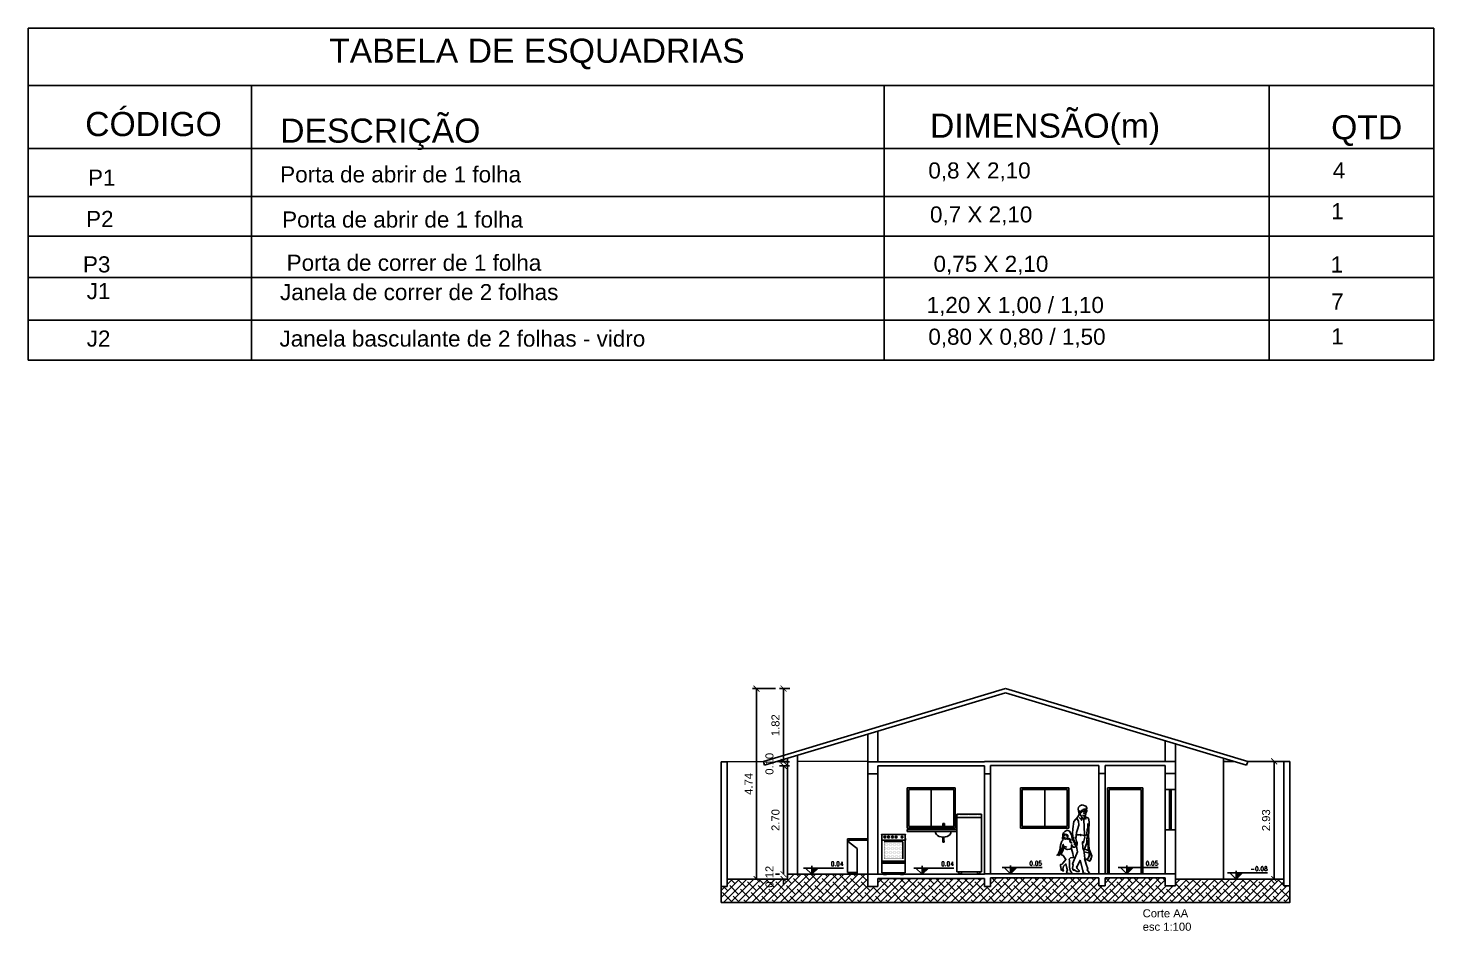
# Model space of a CAD drawing. Header units: inches. Extents: x -3 to 192, y -7 to 80.
# Drawn here: x -3.18 to 31.8, y 43.37 to 65.82 of the extents above; entities that cross this region are included whole.
import ezdxf
from ezdxf.enums import TextEntityAlignment as Align

# ---------------------------------------------------------------- set-up
doc = ezdxf.new("R2010")
doc.units = ezdxf.units.IN
doc.header["$LTSCALE"] = 0.001
doc.header["$MEASUREMENT"] = 0
for name, color, linetype in [('ESQUADRIAS', 3, 'Continuous'), ('ESTRUTURAS', 5, 'Continuous'), ('HACHURA', 251, 'Continuous'), ('LIN 01', 1, 'Continuous'), ('LIN 02', 2, 'Continuous'), ('PAREDES', 4, 'Continuous'), ('SIMBOLOS', 1, 'Continuous'), ('TEXTOS E COTAS', 251, 'Continuous'), ('VEGETAÇÃO', 90, 'Continuous')]:
    doc.layers.add(name, color=color, linetype=linetype)
doc.styles.add('1 100 ANATOÇÕES', font='arial.ttf', dxfattribs={"height": 0.2})
doc.styles.add('1 200 ANOTAÇÕES', font='arial.ttf', dxfattribs={"height": 0.4})
doc.styles.add('1 200 TÍTULOS', font='arial.ttf', dxfattribs={"height": 0.6})
doc.styles.add('ROMANS', font='romans')
doc.styles.get("Standard").update_dxf_attribs({"font": 'arial.ttf'})
doc.dimstyles.new('1 100 COTAS', dxfattribs={"dimtxt": 0.2, "dimasz": 0.15, "dimexe": 0.1, "dimexo": 0.2, "dimgap": 0.1, "dimtad": 1, "dimzin": 0, "dimdsep": 46, "dimtxsty": 'Standard', "dimblk": 'ARCHTICK', "dimcen": 0.09, "dimadec": 0, "dimazin": 0, "dimtfac": 1, "dimtofl": 0, "dimtmove": 2, "dimatfit": 3, "dimfxl": 1, "dimtolj": 1, "dimtzin": 0, "dimarcsym": 0})

# ---------------------------------------------------------------- blocks, each defined once
blk = doc.blocks.new('*X51')
at = {"color": 0}
for p, q in [((77.456, 85.219), (77.456, 85.219)), ((77.456, 85.163), (77.456, 85.163)), ((77.456, 85.106), (77.456, 85.106)), ((77.47, 85.247), (77.47, 85.247)), ((77.47, 85.191), (77.47, 85.191)), ((77.47, 85.134), (77.47, 85.134)), ((77.47, 85.078), (77.47, 85.078)), ((77.484, 85.219), (77.484, 85.219)), ((77.484, 85.163), (77.484, 85.163)), ((77.484, 85.106), (77.484, 85.106)), ((77.498, 85.247), (77.498, 85.247)), ((77.498, 85.191), (77.498, 85.191)), ((77.498, 85.134), (77.498, 85.134)), ((77.498, 85.078), (77.498, 85.078)), ((77.513, 85.219), (77.513, 85.219)), ((77.513, 85.163), (77.513, 85.163)), ((77.513, 85.106), (77.513, 85.106)), ((77.527, 85.247), (77.527, 85.247)), ((77.527, 85.191), (77.527, 85.191)), ((77.527, 85.134), (77.527, 85.134)), ((77.527, 85.078), (77.527, 85.078)), ((77.541, 85.219), (77.541, 85.219)), ((77.541, 85.163), (77.541, 85.163)), ((77.541, 85.106), (77.541, 85.106)), ((77.555, 85.247), (77.555, 85.247)), ((77.555, 85.191), (77.555, 85.191)), ((77.555, 85.134), (77.555, 85.134)), ((77.555, 85.078), (77.555, 85.078)), ((77.569, 85.219), (77.569, 85.219)), ((77.569, 85.163), (77.569, 85.163)), ((77.569, 85.106), (77.569, 85.106)), ((77.583, 85.247), (77.583, 85.247)), ((77.583, 85.191), (77.583, 85.191)), ((77.583, 85.134), (77.583, 85.134)), ((77.583, 85.078), (77.583, 85.078)), ((77.597, 85.219), (77.597, 85.219)), ((77.597, 85.163), (77.597, 85.163)), ((77.597, 85.106), (77.597, 85.106)), ((77.611, 85.247), (77.611, 85.247)), ((77.611, 85.191), (77.611, 85.191)), ((77.611, 85.134), (77.611, 85.134)), ((77.611, 85.078), (77.611, 85.078)), ((77.625, 85.219), (77.625, 85.219)), ((77.625, 85.163), (77.625, 85.163)), ((77.625, 85.106), (77.625, 85.106)), ((77.639, 85.247), (77.639, 85.247)), ((77.639, 85.191), (77.639, 85.191)), ((77.639, 85.134), (77.639, 85.134)), ((77.639, 85.078), (77.639, 85.078)), ((77.653, 85.219), (77.653, 85.219)), ((77.653, 85.163), (77.653, 85.163)), ((77.653, 85.106), (77.653, 85.106)), ((77.667, 85.247), (77.667, 85.247)), ((77.667, 85.191), (77.667, 85.191)), ((77.667, 85.134), (77.667, 85.134)), ((77.667, 85.078), (77.667, 85.078)), ((77.681, 85.219), (77.681, 85.219)), ((77.681, 85.163), (77.681, 85.163)), ((77.681, 85.106), (77.681, 85.106)), ((77.695, 85.247), (77.695, 85.247)), ((77.695, 85.191), (77.695, 85.191)), ((77.695, 85.134), (77.695, 85.134)), ((77.695, 85.078), (77.695, 85.078)), ((77.709, 85.219), (77.709, 85.219)), ((77.709, 85.163), (77.709, 85.163)), ((77.709, 85.106), (77.709, 85.106)), ((77.723, 85.247), (77.723, 85.247)), ((77.723, 85.191), (77.723, 85.191)), ((77.723, 85.134), (77.723, 85.134)), ((77.723, 85.078), (77.723, 85.078)), ((77.738, 85.219), (77.738, 85.219)), ((77.738, 85.163), (77.738, 85.163)), ((77.738, 85.106), (77.738, 85.106)), ((77.752, 85.247), (77.752, 85.247)), ((77.752, 85.191), (77.752, 85.191)), ((77.752, 85.134), (77.752, 85.134)), ((77.752, 85.078), (77.752, 85.078)), ((77.766, 85.219), (77.766, 85.219)), ((77.766, 85.163), (77.766, 85.163)), ((77.766, 85.106), (77.766, 85.106)), ((77.78, 85.247), (77.78, 85.247)), ((77.78, 85.191), (77.78, 85.191)), ((77.78, 85.134), (77.78, 85.134)), ((77.78, 85.078), (77.78, 85.078)), ((77.794, 85.219), (77.794, 85.219)), ((77.794, 85.163), (77.794, 85.163)), ((77.794, 85.106), (77.794, 85.106)), ((77.808, 85.247), (77.808, 85.247)), ((77.808, 85.191), (77.808, 85.191)), ((77.808, 85.134), (77.808, 85.134)), ((77.808, 85.078), (77.808, 85.078)), ((77.822, 85.219), (77.822, 85.219)), ((77.822, 85.163), (77.822, 85.163)), ((77.822, 85.106), (77.822, 85.106)), ((77.836, 85.247), (77.836, 85.247)), ((77.836, 85.191), (77.836, 85.191)), ((77.836, 85.134), (77.836, 85.134)), ((77.836, 85.078), (77.836, 85.078)), ((77.456, 85.05), (77.456, 85.05)), ((77.456, 84.994), (77.456, 84.994)), ((77.456, 84.938), (77.456, 84.938)), ((77.47, 85.022), (77.47, 85.022)), ((77.47, 84.966), (77.47, 84.966)), ((77.484, 85.05), (77.484, 85.05)), ((77.484, 84.994), (77.484, 84.994)), ((77.484, 84.938), (77.484, 84.938)), ((77.498, 85.022), (77.498, 85.022)), ((77.498, 84.966), (77.498, 84.966)), ((77.513, 85.05), (77.513, 85.05)), ((77.513, 84.994), (77.513, 84.994)), ((77.513, 84.938), (77.513, 84.938)), ((77.527, 85.022), (77.527, 85.022)), ((77.527, 84.966), (77.527, 84.966)), ((77.541, 85.05), (77.541, 85.05)), ((77.541, 84.994), (77.541, 84.994)), ((77.541, 84.938), (77.541, 84.938)), ((77.555, 85.022), (77.555, 85.022)), ((77.555, 84.966), (77.555, 84.966)), ((77.569, 85.05), (77.569, 85.05)), ((77.569, 84.994), (77.569, 84.994)), ((77.569, 84.938), (77.569, 84.938)), ((77.583, 85.022), (77.583, 85.022)), ((77.583, 84.966), (77.583, 84.966)), ((77.597, 85.05), (77.597, 85.05)), ((77.597, 84.994), (77.597, 84.994)), ((77.597, 84.938), (77.597, 84.938)), ((77.611, 85.022), (77.611, 85.022)), ((77.611, 84.966), (77.611, 84.966)), ((77.625, 85.05), (77.625, 85.05)), ((77.625, 84.994), (77.625, 84.994)), ((77.625, 84.938), (77.625, 84.938)), ((77.639, 85.022), (77.639, 85.022)), ((77.639, 84.966), (77.639, 84.966)), ((77.653, 85.05), (77.653, 85.05)), ((77.653, 84.994), (77.653, 84.994)), ((77.653, 84.938), (77.653, 84.938)), ((77.667, 85.022), (77.667, 85.022)), ((77.667, 84.966), (77.667, 84.966)), ((77.681, 85.05), (77.681, 85.05)), ((77.681, 84.994), (77.681, 84.994)), ((77.681, 84.938), (77.681, 84.938)), ((77.695, 85.022), (77.695, 85.022)), ((77.695, 84.966), (77.695, 84.966)), ((77.709, 85.05), (77.709, 85.05)), ((77.709, 84.994), (77.709, 84.994)), ((77.709, 84.938), (77.709, 84.938)), ((77.723, 85.022), (77.723, 85.022)), ((77.723, 84.966), (77.723, 84.966)), ((77.738, 85.05), (77.738, 85.05)), ((77.738, 84.994), (77.738, 84.994)), ((77.738, 84.938), (77.738, 84.938)), ((77.752, 85.022), (77.752, 85.022)), ((77.752, 84.966), (77.752, 84.966)), ((77.766, 85.05), (77.766, 85.05)), ((77.766, 84.994), (77.766, 84.994)), ((77.766, 84.938), (77.766, 84.938)), ((77.78, 85.022), (77.78, 85.022)), ((77.78, 84.966), (77.78, 84.966)), ((77.794, 85.05), (77.794, 85.05)), ((77.794, 84.994), (77.794, 84.994)), ((77.794, 84.938), (77.794, 84.938)), ((77.808, 85.022), (77.808, 85.022)), ((77.808, 84.966), (77.808, 84.966)), ((77.822, 85.05), (77.822, 85.05)), ((77.822, 84.994), (77.822, 84.994)), ((77.822, 84.938), (77.822, 84.938)), ((77.836, 85.022), (77.836, 85.022)), ((77.836, 84.966), (77.836, 84.966))]:
    blk.add_line(p, q, dxfattribs=at)
blk = doc.blocks.new('fogão_frente_01')
for p, q in [((-0.07, 0.84), (0.43, 0.84)), ((-0.07, 0.84), (-0.07, 0.03)), ((-0.07, 0.725), (0.43, 0.725)), ((-0.02, 0.692), (0.38, 0.692)), ((0.38, 0.691), (0.38, 0.33)), ((0.43, 0.84), (0.43, 0.03)), ((-0.07, 0.28), (0.43, 0.28)), ((-0.07, 0.265), (0.43, 0.265)), ((-0.07, 0.235), (0.43, 0.235)), ((-0.07, 0.03), (0.43, 0.03)), ((-0.03, 0.03), (-0.03, 0)), ((-0.03, 0), (0.03, 0)), ((0.03, 0.03), (0.03, 0)), ((0.33, 0.03), (0.33, 0)), ((0.33, 0), (0.39, 0)), ((0.39, 0.03), (0.39, 0))]:
    blk.add_line(p, q)
at = {"const_width": 0.005}
for points in [[(-0.07, 0.825), (0.43, 0.825)], [(-0.07, 0.755), (0.43, 0.755)], [(-0.02, 0.691), (-0.02, 0.33)], [(-0.02, 0.33), (0.38, 0.33)]]:
    blk.add_lwpolyline(points, dxfattribs=at)
for centre in [(-0.003, 0.79), (0.076, 0.79), (0.157, 0.79), (0.235, 0.79), (0.36, 0.79)]:
    blk.add_circle(centre, 0.02)
at = {"linetype": 'ByBlock'}
for p in [(-0.07, 0.84), (0.43, 0.84)]:
    blk.add_point(p, dxfattribs=at)
blk.add_blockref('*X51', (-77.469, -84.589))
blk = doc.blocks.new('*X53')
at = {"color": 0}
for p, q in [((85.106, 85.388), (85.106, 85.388)), ((85.106, 85.331), (85.106, 85.331)), ((85.12, 85.359), (85.12, 85.359)), ((85.134, 85.388), (85.134, 85.388)), ((85.134, 85.331), (85.134, 85.331)), ((85.148, 85.359), (85.148, 85.359)), ((85.163, 85.388), (85.163, 85.388)), ((85.163, 85.331), (85.163, 85.331)), ((85.177, 85.359), (85.177, 85.359)), ((85.191, 85.388), (85.191, 85.388)), ((85.191, 85.331), (85.191, 85.331)), ((85.205, 85.359), (85.205, 85.359)), ((85.219, 85.388), (85.219, 85.388)), ((85.219, 85.331), (85.219, 85.331)), ((85.233, 85.359), (85.233, 85.359)), ((85.247, 85.388), (85.247, 85.388)), ((85.247, 85.331), (85.247, 85.331)), ((85.261, 85.359), (85.261, 85.359)), ((85.275, 85.388), (85.275, 85.388)), ((85.275, 85.331), (85.275, 85.331)), ((85.289, 85.359), (85.289, 85.359)), ((85.303, 85.388), (85.303, 85.388)), ((85.303, 85.331), (85.303, 85.331)), ((85.317, 85.359), (85.317, 85.359)), ((85.331, 85.388), (85.331, 85.388)), ((85.331, 85.331), (85.331, 85.331)), ((85.345, 85.359), (85.345, 85.359)), ((85.359, 85.388), (85.359, 85.388)), ((85.359, 85.331), (85.359, 85.331)), ((85.373, 85.359), (85.373, 85.359)), ((85.388, 85.388), (85.388, 85.388)), ((85.388, 85.331), (85.388, 85.331)), ((85.402, 85.359), (85.402, 85.359)), ((85.416, 85.388), (85.416, 85.388)), ((85.416, 85.331), (85.416, 85.331)), ((85.43, 85.359), (85.43, 85.359)), ((85.444, 85.388), (85.444, 85.388)), ((85.444, 85.331), (85.444, 85.331)), ((85.458, 85.359), (85.458, 85.359)), ((85.472, 85.388), (85.472, 85.388)), ((85.472, 85.331), (85.472, 85.331)), ((85.486, 85.359), (85.486, 85.359)), ((85.5, 85.388), (85.5, 85.388)), ((85.5, 85.331), (85.5, 85.331)), ((85.514, 85.359), (85.514, 85.359)), ((85.528, 85.388), (85.528, 85.388)), ((85.528, 85.331), (85.528, 85.331)), ((85.542, 85.359), (85.542, 85.359)), ((85.556, 85.388), (85.556, 85.388)), ((85.556, 85.331), (85.556, 85.331)), ((85.57, 85.359), (85.57, 85.359)), ((85.584, 85.388), (85.584, 85.388)), ((85.584, 85.331), (85.584, 85.331)), ((85.598, 85.359), (85.598, 85.359)), ((85.613, 85.388), (85.613, 85.388)), ((85.613, 85.331), (85.613, 85.331)), ((85.627, 85.359), (85.627, 85.359)), ((85.641, 85.388), (85.641, 85.388)), ((85.641, 85.331), (85.641, 85.331)), ((85.655, 85.359), (85.655, 85.359)), ((85.669, 85.388), (85.669, 85.388)), ((85.669, 85.331), (85.669, 85.331)), ((85.683, 85.359), (85.683, 85.359)), ((85.697, 85.388), (85.697, 85.388)), ((85.697, 85.331), (85.697, 85.331))]:
    blk.add_line(p, q, dxfattribs=at)
blk = doc.blocks.new('Cota001')
at = {"layer": 'SIMBOLOS'}
for p, q in [((-0.4, 0.3), (1.5, 0.3)), ((0, 0), (-0.3, 0.3)), ((0, 0), (0, 0.4)), ((0, 0), (0.3, 0.3))]:
    blk.add_line(p, q, dxfattribs=at)
blk.add_solid([(0, 0.3), (0, 0), (0.3, 0.3)], dxfattribs=at)
at = {"layer": 'SIMBOLOS', "style": 'ROMANS'}
blk.add_attdef('COTA', text='', height=0.2, dxfattribs=at).set_placement((1.5, 0.4), align=Align.RIGHT)
blk = doc.blocks.new('_ArchTick')
at = {"color": 0, "linetype": 'ByBlock', "const_width": 0.15}
blk.add_lwpolyline([(-0.5, -0.5), (0.5, 0.5)], dxfattribs=at)
blk = doc.blocks.new('*D55')
at = {"layer": 'Defpoints', "color": 0, "transparency": 16777216}
for p in [(15.617, 44.777), (15.617, 44.777), (15.714, 44.657)]:
    blk.add_point(p, dxfattribs=at)
at = {"layer": 'TEXTOS E COTAS', "color": 0, "lineweight": -2, "transparency": 16777216}
for p, q in [((15.417, 44.777), (15.517, 44.777)), ((15.617, 44.777), (15.617, 44.927)), ((15.514, 44.657), (15.517, 44.657)), ((15.617, 44.657), (15.617, 44.507))]:
    blk.add_line(p, q, dxfattribs=at)
at = {"layer": 'TEXTOS E COTAS', "color": 0, "lineweight": -2, "transparency": 16777216, "xscale": 0.15, "yscale": 0.15, "zscale": 0.15}
for p, rotation in [((15.617, 44.777), 270), ((15.617, 44.657), 90)]:
    blk.add_blockref('_ArchTick', p, dxfattribs=dict(at, rotation=rotation))
at = {"layer": 'TEXTOS E COTAS', "color": 0, "transparency": 16777216, "insert": (15.265, 44.717), "char_height": 0.2, "attachment_point": 5, "rotation": 90}
blk.add_mtext('\\A1;0.12', dxfattribs=at)
blk = doc.blocks.new('*D56')
at = {"layer": 'Defpoints', "color": 0, "transparency": 16777216}
for p in [(15.617, 47.477), (15.867, 47.477), (15.617, 44.777)]:
    blk.add_point(p, dxfattribs=at)
at = {"layer": 'TEXTOS E COTAS', "color": 0, "lineweight": -2, "transparency": 16777216}
for p, q in [((15.667, 47.477), (15.517, 47.477)), ((15.617, 44.777), (15.617, 47.477)), ((15.417, 44.777), (15.517, 44.777))]:
    blk.add_line(p, q, dxfattribs=at)
at = {"layer": 'TEXTOS E COTAS', "color": 0, "lineweight": -2, "transparency": 16777216, "xscale": 0.15, "yscale": 0.15, "zscale": 0.15}
for p, rotation in [((15.617, 47.477), 90), ((15.617, 44.777), 270)]:
    blk.add_blockref('_ArchTick', p, dxfattribs=dict(at, rotation=rotation))
at = {"layer": 'TEXTOS E COTAS', "color": 0, "transparency": 16777216, "insert": (15.415, 46.127), "char_height": 0.2, "attachment_point": 5, "rotation": 90}
blk.add_mtext('\\A1;2.70', dxfattribs=at)
blk = doc.blocks.new('*D57')
at = {"layer": 'Defpoints', "color": 0, "transparency": 16777216}
for p in [(15.617, 47.575), (15.964, 47.575), (15.964, 47.477)]:
    blk.add_point(p, dxfattribs=at)
at = {"layer": 'TEXTOS E COTAS', "color": 0, "lineweight": -2, "transparency": 16777216}
for p, q in [((15.764, 47.575), (15.517, 47.575)), ((15.617, 47.575), (15.617, 47.725)), ((15.764, 47.477), (15.517, 47.477)), ((15.617, 47.477), (15.617, 47.327))]:
    blk.add_line(p, q, dxfattribs=at)
at = {"layer": 'TEXTOS E COTAS', "color": 0, "lineweight": -2, "transparency": 16777216, "xscale": 0.15, "yscale": 0.15, "zscale": 0.15}
for p, rotation in [((15.617, 47.575), 270), ((15.617, 47.477), 90)]:
    blk.add_blockref('_ArchTick', p, dxfattribs=dict(at, rotation=rotation))
at = {"layer": 'TEXTOS E COTAS', "color": 0, "transparency": 16777216, "insert": (15.265, 47.526), "char_height": 0.2, "attachment_point": 5, "rotation": 90}
blk.add_mtext('\\A1;0.10', dxfattribs=at)
blk = doc.blocks.new('*D58')
at = {"layer": 'Defpoints', "color": 0, "transparency": 16777216}
for p in [(15.617, 49.395), (15.972, 49.395), (15.964, 47.575)]:
    blk.add_point(p, dxfattribs=at)
at = {"layer": 'TEXTOS E COTAS', "color": 0, "lineweight": -2, "transparency": 16777216}
for p, q in [((15.772, 49.395), (15.517, 49.395)), ((15.617, 47.575), (15.617, 49.395)), ((15.764, 47.575), (15.517, 47.575))]:
    blk.add_line(p, q, dxfattribs=at)
at = {"layer": 'TEXTOS E COTAS', "color": 0, "lineweight": -2, "transparency": 16777216, "xscale": 0.15, "yscale": 0.15, "zscale": 0.15}
for p, rotation in [((15.617, 49.395), 90), ((15.617, 47.575), 270)]:
    blk.add_blockref('_ArchTick', p, dxfattribs=dict(at, rotation=rotation))
at = {"layer": 'TEXTOS E COTAS', "color": 0, "transparency": 16777216, "insert": (15.415, 48.485), "char_height": 0.2, "attachment_point": 5, "rotation": 90}
blk.add_mtext('\\A1;1.82', dxfattribs=at)
blk = doc.blocks.new('*D59')
at = {"layer": 'Defpoints', "color": 0, "transparency": 16777216}
for p in [(14.944, 49.395), (15.614, 49.395), (15.614, 44.657)]:
    blk.add_point(p, dxfattribs=at)
at = {"layer": 'TEXTOS E COTAS', "color": 0, "lineweight": -2, "transparency": 16777216}
for p, q in [((15.414, 49.395), (14.844, 49.395)), ((14.944, 44.657), (14.944, 49.395)), ((15.414, 44.657), (14.844, 44.657))]:
    blk.add_line(p, q, dxfattribs=at)
at = {"layer": 'TEXTOS E COTAS', "color": 0, "lineweight": -2, "transparency": 16777216, "xscale": 0.15, "yscale": 0.15, "zscale": 0.15}
for p, rotation in [((14.944, 49.395), 90), ((14.944, 44.657), 270)]:
    blk.add_blockref('_ArchTick', p, dxfattribs=dict(at, rotation=rotation))
at = {"layer": 'TEXTOS E COTAS', "color": 0, "transparency": 16777216, "insert": (14.744, 47.026), "char_height": 0.2, "attachment_point": 5, "rotation": 90}
blk.add_mtext('\\A1;4.74', dxfattribs=at)
blk = doc.blocks.new('*D60')
at = {"layer": 'Defpoints', "color": 0, "transparency": 16777216}
for p in [(27.825, 47.587), (28.064, 47.587), (28.064, 44.657)]:
    blk.add_point(p, dxfattribs=at)
at = {"layer": 'TEXTOS E COTAS', "color": 0, "lineweight": -2, "transparency": 16777216}
for p, q in [((27.864, 47.587), (27.725, 47.587)), ((27.825, 44.657), (27.825, 47.587)), ((27.864, 44.657), (27.725, 44.657))]:
    blk.add_line(p, q, dxfattribs=at)
at = {"layer": 'TEXTOS E COTAS', "color": 0, "lineweight": -2, "transparency": 16777216, "xscale": 0.15, "yscale": 0.15, "zscale": 0.15}
for p, rotation in [((27.825, 47.587), 90), ((27.825, 44.657), 270)]:
    blk.add_blockref('_ArchTick', p, dxfattribs=dict(at, rotation=rotation))
at = {"layer": 'TEXTOS E COTAS', "color": 0, "transparency": 16777216, "insert": (27.623, 46.122), "char_height": 0.2, "attachment_point": 5, "rotation": 90}
blk.add_mtext('\\A1;2.93', dxfattribs=at)
blk = doc.blocks.new('Bifman14')
blk.add_line((0.284, 0.658), (0.311, 0.534))
blk.add_lwpolyline([(0.123, 1.805), (0.058, 1.779), (0.026, 1.749), (0.014, 1.691), (0.039, 1.562), (0.017, 1.503), (-0.099, 1.371), (-0.125, 1.174), (-0.133, 1.054), (-0.113, 0.93), (-0.077, 0.834), (-0.047, 0.751), (-0.026, 0.712), (-0.001, 0.574), (-0.018, 0.522), (-0.132, 0.257), (-0.111, 0.227), (-0.137, 0.141), (-0.112, 0.09), (-0.093, 0.083), (-0.091, 0.1), (-0.018, 0.049), (0.044, 0.056), (0.04, 0.074), (-0.014, 0.134), (-0.027, 0.185), (-0.016, 0.167), (0.065, 0.35), (0.142, 0.079), (0.152, 0.06), (0.141, 0.038), (0.15, 0.017), (0.24, -0.011), (0.321, 0.006), (0.301, 0.038), (0.256, 0.092), (0.27, 0.122), (0.229, 0.241), (0.186, 0.397), (0.322, 0.321), (0.36, 0.385), (0.38, 0.467), (0.321, 0.598), (0.326, 0.609), (0.307, 0.632), (0.294, 0.772), (0.301, 0.782), (0.301, 0.864), (0.294, 0.864), (0.299, 0.929), (0.286, 0.949), (0.31, 1.33), (0.294, 1.429), (0.275, 1.465), (0.218, 1.482), (0.199, 1.519), (0.221, 1.573), (0.237, 1.657), (0.243, 1.729), (0.219, 1.775)], close=True)
for points in [[(0.039, 1.472), (0.112, 1.403), (0.099, 1.429), (0.112, 1.481), (0.164, 1.423), (0.185, 1.465), (0.186, 1.5), (0.22, 1.431), (0.203, 1.466), (0.17, 1.419), (0.185, 1.029)], [(0.112, 1.494), (0.066, 1.555), (0.063, 1.601), (0.058, 1.646), (0.091, 1.595), (0.097, 1.604), (0.099, 1.645), (0.116, 1.664), (0.128, 1.664), (0.132, 1.631), (0.154, 1.626), (0.203, 1.65), (0.215, 1.622), (0.238, 1.619), (0.248, 1.643), (0.244, 1.666), (0.229, 1.672), (0.208, 1.671), (0.157, 1.678), (0.144, 1.67), (0.145, 1.683), (0.178, 1.697), (0.218, 1.702)], [(0.195, 1.51), (0.163, 1.517), (0.127, 1.539)], [(0.214, 1.606), (0.198, 1.598), (0.213, 1.584), (0.185, 1.588), (0.162, 1.581), (0.194, 1.575)], [(-0.068, 0.815), (-0.075, 0.776), (-0.113, 0.868), (-0.141, 0.911), (-0.158, 1.015), (-0.216, 1.115), (-0.276, 1.138), (-0.333, 1.107), (-0.381, 1.064), (-0.385, 1.023), (-0.392, 0.904), (-0.375, 0.884), (-0.417, 0.847), (-0.448, 0.743), (-0.469, 0.616), (-0.505, 0.524), (-0.545, 0.478), (-0.49, 0.495), (-0.486, 0.473), (-0.476, 0.512), (-0.44, 0.577), (-0.459, 0.594), (-0.432, 0.59), (-0.385, 0.732), (-0.378, 0.768), (-0.369, 0.671), (-0.38, 0.616), (-0.438, 0.497), (-0.382, 0.47), (-0.305, 0.369), (-0.378, 0.277), (-0.409, 0.247), (-0.451, 0.235), (-0.452, 0.189), (-0.443, 0.174), (-0.432, 0.095), (-0.374, 0.061), (-0.384, 0.11), (-0.369, 0.188), (-0.306, 0.251), (-0.285, 0.136), (-0.263, 0.088), (-0.288, 0.042), (-0.277, 0.008), (-0.15, -0.007), (-0.149, 0.011), (-0.198, 0.082), (-0.215, 0.168), (-0.213, 0.343), (-0.219, 0.377), (-0.186, 0.408), (-0.107, 0.419), (-0.123, 0.529), (-0.157, 0.65), (-0.155, 0.756), (-0.117, 0.695), (-0.067, 0.695), (-0.021, 0.727), (-0.016, 0.773), (-0.054, 0.801), (-0.088, 0.77), (-0.051, 0.743)], [(-0.044, 0.834), (-0.009, 0.769), (-0.006, 0.814), (-0.032, 0.864), (-0.042, 0.936), (-0.069, 0.944), (-0.04, 0.951), (-0.032, 1.004), (-0.026, 1.076), (0, 1.159), (0.031, 1.268), (0.025, 1.374), (-0.01, 1.44)], [(-0.016, 1.021), (0.027, 1.013), (0.084, 1.027), (0.077, 0.993), (0.086, 1.016), (0.179, 1), (0.18, 0.976), (0.195, 1.004), (0.241, 1.013), (0.253, 1.175), (0.27, 1.195), (0.268, 1.319)], [(-0.369, 1.016), (-0.349, 1.041), (-0.311, 1.024), (-0.288, 1.026), (-0.258, 1.007), (-0.259, 0.962), (-0.28, 0.919), (-0.266, 0.902), (-0.209, 0.919), (-0.2, 0.902), (-0.223, 0.889), (-0.191, 0.886), (-0.188, 0.901), (-0.177, 0.849), (-0.203, 0.84), (-0.173, 0.803), (-0.144, 0.808)], [(-0.369, 1.002), (-0.339, 0.998), (-0.361, 0.984), (-0.366, 0.963), (-0.357, 0.938), (-0.347, 0.912), (-0.314, 0.901), (-0.288, 0.91), (-0.269, 0.929), (-0.259, 0.958)], [(-0.341, 0.934), (-0.335, 0.937), (-0.315, 0.936)], [(-0.307, 1.003), (-0.287, 0.995), (-0.302, 0.988)], [(0.194, 0.959), (0.161, 0.812), (0.15, 0.804), (0.133, 0.833), (0.143, 0.674), (0.157, 0.621)], [(0.251, 0.825), (0.163, 0.605), (0.175, 0.55), (0.195, 0.39)], [(0.259, 1.005), (0.252, 0.929), (0.271, 0.932), (0.249, 0.927), (0.249, 0.862), (0.271, 0.864), (0.241, 0.852), (0.245, 0.777), (0.262, 0.763), (0.277, 0.834), (0.278, 0.765), (0.277, 0.605), (0.19, 0.643)], [(-0.283, 0.694), (-0.343, 0.713), (-0.371, 0.731), (-0.336, 0.658), (-0.271, 0.629), (-0.207, 0.64), (-0.175, 0.654)], [(0.178, 0.572), (0.315, 0.534), (0.295, 0.445), (0.271, 0.396), (0.243, 0.377), (0.25, 0.36), (0.295, 0.425), (0.329, 0.52), (0.368, 0.494), (0.364, 0.432), (0.334, 0.356)]]:
    blk.add_lwpolyline(points)

msp = doc.modelspace()

# ---------------------------------------------------------------- hatches: boundary and pattern name
at = {"layer": 'LIN 02', "true_color": 0x939598}
h = msp.add_hatch(dxfattribs=at)
h.set_pattern_fill('ANSI38', color=252)
h.set_pattern_definition([(45, (-33.85306, -39.0727), (-0.08838835, 0.08838835), []), (135, (-33.85306, -39.0727), (-0.26516504, 0.08838835), [0.3125, -0.1875])])
h.paths.add_polyline_path([(28.214, 44.487), (28.064, 44.487), (28.064, 44.657), (26.877, 44.657), (26.874, 44.654), (26.871, 44.657), (25.364, 44.657), (25.364, 44.487), (25.114, 44.487), (25.114, 44.687), (23.614, 44.687), (23.614, 44.487), (23.464, 44.487), (23.464, 44.687), (20.764, 44.687), (20.764, 44.477), (20.614, 44.477), (20.614, 44.677), (17.964, 44.677), (17.964, 44.477), (17.714, 44.477), (17.714, 44.777), (15.964, 44.777), (15.714, 44.777), (15.714, 44.737), (15.714, 44.657), (14.214, 44.657), (14.214, 44.477), (14.064, 44.477), (14.064, 44.077), (28.214, 44.077)])
h.paths.add_polyline_path([(15.472, 44.397), (15.472, 45.04), (15.06, 45.04), (15.06, 44.397)], flags=9)

# ---------------------------------------------------------------- linework, layer by layer
at = {"layer": 'ESQUADRIAS'}
for p, q in [((21.139, 49.395), (15.114, 47.587)), ((21.139, 49.395), (27.164, 47.587)), ((21.139, 49.29), (15.143, 47.491)), ((21.139, 49.29), (27.135, 47.491)), ((15.143, 47.491), (15.114, 47.587)), ((27.135, 47.491), (27.164, 47.587)), ((25.219, 46.887), (25.219, 45.887)), ((25.259, 46.887), (25.259, 45.887))]:
    msp.add_line(p, q, dxfattribs=at)
at = {"layer": 'ESTRUTURAS'}
for p, q in [((14.064, 44.477), (14.064, 47.577)), ((14.214, 47.577), (14.064, 47.577)), ((14.214, 44.477), (14.214, 47.577)), ((20.614, 47.577), (17.714, 47.577)), ((17.714, 47.277), (17.714, 47.577)), ((20.614, 47.587), (25.364, 47.587)), ((25.364, 47.587), (25.364, 47.287)), ((28.064, 47.587), (28.214, 47.587)), ((28.064, 44.487), (28.064, 47.587)), ((28.214, 44.487), (28.214, 47.587)), ((17.964, 47.277), (17.714, 47.277)), ((20.614, 47.477), (17.964, 47.477)), ((17.964, 47.477), (17.964, 47.277)), ((20.614, 47.477), (20.614, 47.277)), ((20.614, 47.277), (20.764, 47.277)), ((20.764, 47.487), (23.464, 47.487)), ((20.764, 47.487), (20.764, 47.277)), ((23.464, 47.487), (23.464, 47.287)), ((23.464, 47.287), (23.614, 47.287)), ((23.614, 47.487), (25.114, 47.487)), ((23.614, 47.287), (23.614, 47.487)), ((25.114, 47.487), (25.114, 47.287)), ((25.114, 47.287), (25.364, 47.287)), ((20.614, 44.777), (15.714, 44.777)), ((15.714, 44.777), (15.714, 44.657)), ((17.714, 44.777), (17.714, 44.477)), ((20.614, 44.787), (25.364, 44.787)), ((20.614, 44.787), (20.614, 44.777)), ((25.364, 44.487), (25.364, 44.787)), ((14.214, 44.477), (14.064, 44.477)), ((17.964, 44.477), (17.714, 44.477)), ((20.614, 44.677), (17.964, 44.677)), ((17.964, 44.477), (17.964, 44.677)), ((20.614, 44.677), (20.614, 44.477)), ((20.614, 44.477), (20.764, 44.477)), ((20.764, 44.687), (23.464, 44.687)), ((20.764, 44.477), (20.764, 44.687)), ((23.464, 44.687), (23.464, 44.487)), ((23.464, 44.487), (23.614, 44.487)), ((23.614, 44.687), (25.114, 44.687)), ((23.614, 44.487), (23.614, 44.687)), ((25.114, 44.687), (25.114, 44.487)), ((25.114, 44.487), (25.364, 44.487)), ((28.064, 44.487), (28.214, 44.487))]:
    msp.add_line(p, q, dxfattribs=at)
at = {"layer": 'HACHURA'}
msp.add_lwpolyline([(14.064, 44.477), (14.064, 44.077), (28.214, 44.077), (28.214, 44.487)], dxfattribs=at)
at = {"layer": 'LIN 01'}
for p, q in [((14.214, 47.577), (15.116, 47.581)), ((15.448, 47.583), (15.714, 47.584)), ((15.964, 47.585), (17.714, 47.594)), ((26.564, 47.587), (26.816, 47.587)), ((27.164, 47.587), (28.064, 47.587)), ((19.889, 46.927), (18.689, 46.927)), ((18.689, 46.927), (18.689, 45.927)), ((19.849, 46.887), (18.729, 46.887)), ((18.729, 46.887), (18.729, 45.967)), ((19.289, 46.887), (19.289, 45.967)), ((19.849, 45.967), (19.849, 46.887)), ((19.889, 45.927), (19.889, 46.927)), ((21.514, 46.927), (21.514, 45.927)), ((22.714, 46.927), (21.514, 46.927)), ((22.674, 46.887), (21.554, 46.887)), ((21.554, 46.887), (21.554, 45.967)), ((22.114, 46.887), (22.114, 45.967)), ((22.674, 45.967), (22.674, 46.887)), ((22.714, 45.927), (22.714, 46.927)), ((18.689, 45.927), (19.58, 45.927)), ((18.729, 45.967), (19.58, 45.967)), ((19.62, 45.967), (19.849, 45.967)), ((19.62, 45.927), (19.889, 45.927)), ((21.514, 45.927), (22.714, 45.927)), ((21.554, 45.967), (22.674, 45.967)), ((17.704, 45.657), (17.204, 45.657)), ((17.204, 45.657), (17.204, 44.82)), ((17.714, 45.627), (17.241, 45.627)), ((17.241, 45.627), (17.241, 45.577)), ((17.241, 45.577), (17.449, 45.416)), ((17.704, 45.627), (17.704, 45.657)), ((17.449, 45.416), (17.449, 44.777)), ((17.449, 44.82), (17.204, 44.82)), ((17.264, 44.82), (17.264, 44.777)), ((17.264, 44.777), (17.344, 44.777)), ((17.344, 44.777), (17.344, 44.82))]:
    msp.add_line(p, q, dxfattribs=at)
at = {"layer": 'LIN 01', "color": 1}
for p, q in [((23.674, 46.927), (24.554, 46.927)), ((23.674, 44.787), (23.674, 46.927)), ((23.714, 44.787), (23.714, 46.887)), ((23.714, 46.887), (24.514, 46.887)), ((24.514, 46.887), (24.514, 44.787)), ((24.554, 46.927), (24.554, 44.787))]:
    msp.add_line(p, q, dxfattribs=at)
at = {"layer": 'LIN 02'}
for p, q in [((17.964, 47.577), (17.963, 48.337)), ((17.714, 47.577), (17.711, 48.262)), ((25.114, 47.587), (25.114, 48.098)), ((25.364, 47.587), (25.367, 48.022)), ((26.564, 44.657), (26.564, 47.663)), ((25.114, 46.887), (25.364, 46.887)), ((25.114, 46.887), (25.114, 45.887)), ((25.364, 46.887), (25.364, 45.887)), ((19.926, 46.269), (19.926, 44.837)), ((19.926, 46.269), (20.538, 46.269)), ((19.926, 46.189), (20.538, 46.189)), ((20.538, 46.269), (20.538, 44.837)), ((19.926, 45.892), (18.689, 45.892)), ((18.689, 45.892), (18.689, 45.842)), ((18.689, 45.842), (19.926, 45.842)), ((19.552, 45.892), (19.552, 45.906)), ((19.552, 45.906), (19.649, 45.906)), ((19.58, 45.906), (19.58, 46.044)), ((19.58, 46.044), (19.62, 46.044)), ((19.62, 45.906), (19.62, 46.044)), ((19.649, 45.906), (19.649, 45.892)), ((18.645, 45.669), (18.645, 45.629)), ((19.574, 45.579), (19.574, 45.609)), ((19.574, 45.609), (19.579, 45.609)), ((19.61, 45.579), (19.574, 45.579)), ((19.579, 45.597), (19.578, 45.701)), ((19.579, 45.701), (19.603, 45.701)), ((19.603, 45.597), (19.579, 45.597)), ((19.603, 45.701), (19.603, 45.597)), ((19.603, 45.609), (19.61, 45.609)), ((19.61, 45.609), (19.61, 45.579)), ((19.926, 44.837), (20.538, 44.837)), ((19.979, 44.837), (19.979, 44.787)), ((19.979, 44.787), (20.039, 44.787)), ((20.039, 44.837), (20.039, 44.787)), ((20.438, 44.787), (20.438, 44.837)), ((20.438, 44.787), (20.498, 44.787)), ((20.498, 44.837), (20.498, 44.787))]:
    msp.add_line(p, q, dxfattribs=at)
at = {"layer": 'LIN 02', "color": 2}
msp.add_line((25.114, 45.887), (25.364, 45.887), dxfattribs=at)
at = {"layer": 'LIN 02'}
msp.add_ellipse((19.589, 45.842), major_axis=(-0.199, 0), ratio=0.70998, start_param=6.283185, end_param=9.424778, dxfattribs=at)
at = {"layer": 'PAREDES'}
for p, q in [((15.714, 47.663), (15.714, 44.777)), ((15.964, 44.777), (15.964, 47.738)), ((17.714, 47.277), (17.714, 44.777)), ((17.964, 47.277), (17.964, 44.777)), ((20.614, 47.277), (20.614, 44.787)), ((20.764, 47.277), (20.764, 44.787)), ((23.464, 47.287), (23.464, 44.787)), ((23.614, 47.287), (23.614, 44.787)), ((25.114, 47.287), (25.114, 46.887)), ((25.364, 47.287), (25.364, 46.887)), ((25.114, 45.887), (25.114, 44.787)), ((25.364, 45.887), (25.364, 44.787))]:
    msp.add_line(p, q, dxfattribs=at)
at = {"layer": 'TEXTOS E COTAS', "color": 2}
for p, q in [((31.797, 65.824), (-3.183, 65.824)), ((-3.183, 65.824), (-3.183, 57.569)), ((31.797, 65.824), (31.797, 57.569)), ((31.797, 64.395), (-3.183, 64.395)), ((-3.183, 57.569), (31.797, 57.569))]:
    msp.add_line(p, q, dxfattribs=at)
at = {"layer": 'TEXTOS E COTAS', "color": 1}
for p, q in [((2.376, 64.395), (2.376, 57.569)), ((18.121, 64.395), (18.121, 57.569)), ((27.699, 64.395), (27.699, 57.569)), ((31.797, 62.827), (-3.183, 62.827)), ((31.797, 61.636), (-3.183, 61.636)), ((31.797, 60.65), (-3.183, 60.65)), ((31.797, 59.624), (-3.183, 59.624)), ((-3.183, 58.558), (31.797, 58.558))]:
    msp.add_line(p, q, dxfattribs=at)
at = {"layer": 'VEGETAÇÃO', "color": 3}
for p, q in [((15.714, 44.657), (14.214, 44.657)), ((25.364, 44.657), (28.064, 44.657))]:
    msp.add_line(p, q, dxfattribs=at)

# ---------------------------------------------------------------- block references
at = {"xscale": 0.5235244244787066, "yscale": 0.5235244244787066, "zscale": 0.5235244244787066}
for p, values in [((16.32, 44.777), {'COTA': '0.04'}), ((19.065, 44.777), {'COTA': '0.04'}), ((21.261, 44.787), {'COTA': '0.05'}), ((24.154, 44.787), {'COTA': '0.05'}), ((26.874, 44.654), {'COTA': '-0.08'})]:
    msp.add_blockref('Cota001', p, dxfattribs=at).add_auto_attribs(values)
at = {"layer": 'LIN 02'}
for name, p, xscale, yscale, zscale in [('*X53', (-64.686, -38.638), 0.9943313510900188, 0.9943313510900188, 0.9943313510900188), ('Bifman14', (22.93, 44.798), 0.9447787891681657, 0.9447787891681657, 0.9447787891681657), ('fogão_frente_01', (18.139, 44.776), 1.176000000000195, 1.176000000000195, 1.176000000000195)]:
    msp.add_blockref(name, p, dxfattribs=dict(at, xscale=xscale, yscale=yscale, zscale=zscale))

# ---------------------------------------------------------------- texts
at = {"layer": 'TEXTOS E COTAS', "color": 2}
for s, height, style, p in [('TABELA DE ESQUADRIAS', 0.6, '1 200 TÍTULOS', (4.307, 64.962)), ('CÓDIGO', 0.6, '1 200 TÍTULOS', (-1.763, 63.138)), ('DESCRIÇÃO', 0.6, '1 200 TÍTULOS', (3.089, 62.975)), ('DIMENSÃO(m)', 0.6, '1 200 TÍTULOS', (19.258, 63.097)), ('QTD', 0.6, '1 200 TÍTULOS', (29.241, 63.057)), ('P1', 0.4, '1 200 ANOTAÇÕES', (-1.693, 61.906)), ('Porta de abrir de 1 folha', 0.4, '1 200 ANOTAÇÕES', (3.089, 61.986)), ('0,8 X 2,10', 0.4, '1 200 ANOTAÇÕES', (19.217, 62.084)), ('4', 0.4, '1 200 ANOTAÇÕES', (29.281, 62.084)), ('P2', 0.4, '1 200 ANOTAÇÕES', (-1.741, 60.878)), ('Porta de abrir de 1 folha', 0.4, '1 200 ANOTAÇÕES', (3.137, 60.863)), ('0,7 X 2,10', 0.4, '1 200 ANOTAÇÕES', (19.258, 60.99)), ('1', 0.4, '1 200 ANOTAÇÕES', (29.241, 61.071)), ('Porta de correr de 1 folha', 0.4, '1 200 ANOTAÇÕES', (3.25, 59.789)), ('0,75 X 2,10', 0.4, '1 200 ANOTAÇÕES', (19.347, 59.762)), ('P3', 0.4, '1 200 ANOTAÇÕES', (-1.819, 59.748)), ('1', 0.4, '1 200 ANOTAÇÕES', (29.228, 59.745)), ('J1', 0.4, '1 200 ANOTAÇÕES', (-1.725, 59.083)), ('Janela de correr de 2 folhas', 0.4, '1 200 ANOTAÇÕES', (3.085, 59.058)), ('1,20 X 1,00 / 1,10', 0.4, '1 200 ANOTAÇÕES', (19.175, 58.738)), ('7', 0.4, '1 200 ANOTAÇÕES', (29.241, 58.824)), ('J2', 0.4, '1 200 ANOTAÇÕES', (-1.725, 57.902)), ('Janela basculante de 2 folhas - vidro', 0.4, '1 200 ANOTAÇÕES', (3.073, 57.902)), ('0,80 X 0,80 / 1,50', 0.4, '1 200 ANOTAÇÕES', (19.217, 57.949)), ('1', 0.4, '1 200 ANOTAÇÕES', (29.241, 57.958))]:
    msp.add_text(s, height=height, dxfattribs=dict(at, style=style)).set_placement(p)
at = {"layer": 'TEXTOS E COTAS', "insert": (24.551, 43.907), "char_height": 0.2, "attachment_point": 1, "style": '1 100 ANATOÇÕES'}
msp.add_mtext_dynamic_manual_height_columns('Corte AA \\Pesc 1:100', width=1.9814, gutter_width=1, heights=[0], dxfattribs=at)

# ---------------------------------------------------------------- dimensions: what is measured, and where the dimension line sits
at = {"layer": 'TEXTOS E COTAS'}
dim = msp.add_linear_dim(base=(14.944, 49.395), p1=(15.614, 44.657), p2=(15.614, 49.395), angle=90, dimstyle='1 100 COTAS', dxfattribs=at)
dim.commit()
dim.dimension.update_dxf_attribs({"geometry": '*D59', "text_midpoint": (14.744, 47.026), "dimtype": 160})
for base, p1, p2, picture, middle in [((15.617, 49.395), (15.964, 47.575), (15.972, 49.395), '*D58', (15.415, 48.485)), ((15.617, 47.575), (15.964, 47.477), (15.964, 47.575), '*D57', (15.265, 47.526)), ((27.825, 47.587), (28.064, 44.657), (28.064, 47.587), '*D60', (27.623, 46.122)), ((15.617, 47.477), (15.617, 44.777), (15.867, 47.477), '*D56', (15.415, 46.127)), ((15.617, 44.777), (15.714, 44.657), (15.617, 44.777), '*D55', (15.265, 44.717))]:
    dim = msp.add_linear_dim(base=base, p1=p1, p2=p2, angle=90, dimstyle='1 100 COTAS', dxfattribs=at)
    dim.commit()
    dim.dimension.update_dxf_attribs({"geometry": picture, "text_midpoint": middle})

doc.saveas('drawing.dxf')
